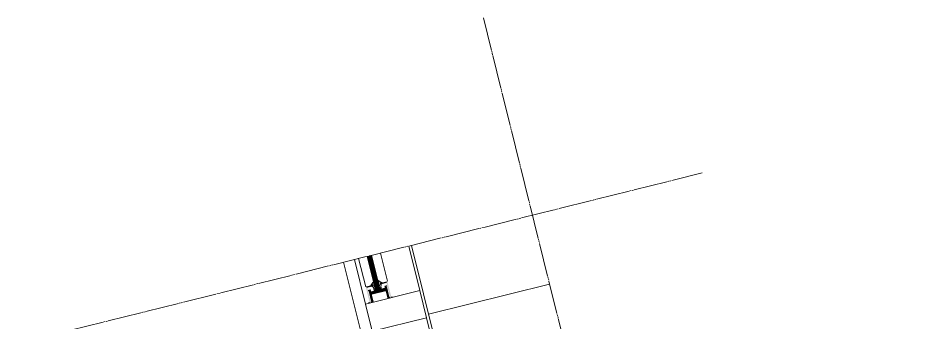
# Model space of a CAD drawing. Header units: inches. Extents: x 122939 to 389145, y 29603 to 529479.
# Drawn here: x 353749 to 355342, y 513360 to 513903 of the extents above; entities that cross this region are included whole.
import ezdxf

# ---------------------------------------------------------------- set-up
doc = ezdxf.new("R2010")
doc.units = ezdxf.units.IN
doc.header["$MEASUREMENT"] = 0
doc.linetypes.add('PHANTOM-Z', pattern=[69.2, 60, -1.4, 2.5, -1.4, 2.5, -1.4])
for name, color, linetype, lineweight in [('a-cut', 30, 'PHANTOM-Z', 18), ('A-GLAZ', 134, 'Continuous', 18), ('A-RNDR-ALUM', 1, 'Continuous', 9), ('A-RNDR-PT36', 253, 'Continuous', 20)]:
    doc.layers.add(name, color=color, linetype=linetype, lineweight=lineweight)

msp = doc.modelspace()

# ---------------------------------------------------------------- linework, layer by layer
at = {"layer": 'a-cut'}
for p, q in [((354581.3, 513903.216, 0), (355758.549, 509171.474, 0)), ((348941.222, 512125.574, 0), (354972.51, 513626.148, 0))]:
    msp.add_line(p, q, dxfattribs=at)
at = {"layer": 'A-GLAZ'}
for p, q in [((354373.712, 513477.168, -0.001), (354389.009, 513415.685, -0.002)), ((354375.007, 513477.49, -0.001), (354390.304, 513416.007, -0.002)), ((354376.302, 513477.813, -0.001), (354391.599, 513416.329, -0.002)), ((354377.597, 513478.135, -0.001), (354392.894, 513416.651, -0.002)), ((354378.892, 513478.457, -0.001), (354394.189, 513416.974, -0.002)), ((354380.187, 513478.779, -0.001), (354395.484, 513417.296, -0.002)), ((354381.483, 513479.102, -0.001), (354396.78, 513417.618, -0.002))]:
    msp.add_line(p, q, dxfattribs=at)
at = {"layer": 'A-RNDR-ALUM'}
for p, q in [((354467.493, 513416.126, -0.004), (354447.724, 513495.582, -0.003)), ((354370.472, 513391.987, -0.004), (354350.704, 513471.444, -0.003)), ((354378.022, 513413.391, -0.002), (354407.56, 513420.74, -0.002)), ((354378.022, 513413.391, -0.002), (354407.56, 513420.74, -0.002)), ((354407.805, 513422.52, -0.002), (354407.158, 513422.359, -0.002)), ((354407.805, 513422.52, -0.002), (354407.158, 513422.359, -0.002)), ((354407.158, 513422.359, -0.002), (354411.502, 513404.896, -0.001)), ((354407.158, 513422.359, -0.002), (354411.502, 513404.896, -0.001)), ((354407.805, 513422.52, -0.002), (354412.15, 513405.057, -0.001)), ((354407.805, 513422.52, -0.002), (354412.15, 513405.057, -0.001)), ((354376.971, 513414.849, -0.002), (354377.619, 513415.01, -0.002)), ((354376.971, 513414.849, -0.002), (354377.619, 513415.01, -0.002)), ((354376.971, 513414.849, -0.002), (354381.316, 513397.386, -0.001)), ((354376.971, 513414.849, -0.002), (354381.316, 513397.386, -0.001)), ((354377.619, 513415.01, -0.002), (354381.964, 513397.547, -0.001)), ((354377.619, 513415.01, -0.002), (354381.964, 513397.547, -0.001)), ((354378.304, 513412.258, -0.002), (354407.842, 513419.607, -0.002)), ((354378.304, 513412.258, -0.002), (354407.842, 513419.607, -0.002)), ((354378.586, 513411.124, -0.002), (354408.124, 513418.473, -0.002)), ((354378.586, 513411.124, -0.002), (354408.124, 513418.473, -0.002)), ((354378.868, 513409.991, -0.002), (354408.406, 513417.34, -0.002)), ((354378.868, 513409.991, -0.002), (354408.406, 513417.34, -0.002)), ((354379.054, 513415.367, -0.002), (354379.701, 513415.528, -0.002)), ((354379.054, 513415.367, -0.002), (354379.701, 513415.528, -0.002)), ((354379.15, 513408.858, -0.002), (354408.688, 513416.207, -0.002)), ((354379.15, 513408.858, -0.002), (354408.688, 513416.207, -0.002)), ((354412.15, 513405.057, -0.001), (354411.502, 513404.896, -0.001)), ((354412.15, 513405.057, -0.001), (354411.502, 513404.896, -0.001)), ((354381.316, 513397.386, -0.001), (354381.964, 513397.547, -0.001)), ((354381.316, 513397.386, -0.001), (354381.964, 513397.547, -0.001)), ((354383.398, 513397.904, -0.001), (354384.046, 513398.065, -0.001)), ((354383.398, 513397.904, -0.001), (354384.046, 513398.065, -0.001)), ((354479.565, 513367.605, -0.005), (354594.248, 512906.657, 0.006))]:
    msp.add_line(p, q, dxfattribs=at)
at = {"layer": 'A-RNDR-ALUM', "elevation": -0.002}
msp.add_lwpolyline([(354398.733, 513427.457), (354397.179, 513427.07), (354396.474, 513429.904, 0.01555259), (354397.402, 513429.601), (354400.484, 513430.368, -0.10430437), (354392.534, 513434.685), (354393.156, 513432.181, 0.01603552), (354393.986, 513431.611), (354394.287, 513430.402), (354393.8, 513429.593), (354394.484, 513426.845), (354394.97, 513427.654), (354395.544, 513425.35), (354395.057, 513424.542), (354395.741, 513421.794), (354396.227, 513422.603), (354396.542, 513421.338, -0.41421356), (354396.055, 513420.529), (354388.284, 513418.596, -0.41421356), (354387.476, 513419.082), (354387.161, 513420.347), (354387.97, 513419.861), (354387.286, 513422.608), (354386.477, 513423.095), (354385.904, 513425.398), (354386.713, 513424.912), (354386.029, 513427.659), (354385.221, 513428.146), (354384.92, 513429.356, 0.01603552), (354385.385, 513430.248), (354384.762, 513432.751, -0.10430437), (354379.761, 513425.212), (354382.844, 513425.979, 0.01555259), (354383.522, 513426.681), (354384.227, 513423.847), (354382.673, 513423.461, -0.02164637), (354385.079, 513420.423), (354385.533, 513418.599, 0.41421356), (354388.768, 513416.653), (354396.539, 513418.587, 0.41421356), (354398.485, 513421.821), (354398.031, 513423.646, -0.02164637)], format="xyb", close=True, dxfattribs=at)
msp.add_lwpolyline([(354370.472, 513391.987), (354467.493, 513416.126), (354479.565, 513367.605), (354382.544, 513343.466)], close=True, dxfattribs=at)
at = {"layer": 'A-RNDR-ALUM', "const_width": 0.928, "elevation": -0.001}
for points in [[(354417.949, 513405.241, -0.41421356), (354418.519, 513404.898)], [(354417.949, 513405.241, -0.41421356), (354418.519, 513404.898)], [(354376.248, 513394.849, 0.41421356), (354375.905, 513394.278)], [(354376.248, 513394.849, 0.41421356), (354375.905, 513394.278)]]:
    msp.add_lwpolyline(points, format="xyb", dxfattribs=at)
at = {"layer": 'A-RNDR-ALUM'}
for points in [[(354372.584, 513422.188, -0.002), (354372.294, 513423.354, -0.002), (354382.996, 513424.779, -0.002), (354382.706, 513425.945, -0.002)], [(354372.584, 513422.188, -0.002), (354372.294, 513423.354, -0.002), (354382.996, 513424.779, -0.002), (354382.706, 513425.945, -0.002)], [(354372.874, 513421.023, -0.002), (354372.584, 513422.189, -0.002), (354383.286, 513423.614, -0.002), (354382.996, 513424.78, -0.002)], [(354372.874, 513421.023, -0.002), (354372.584, 513422.189, -0.002), (354383.286, 513423.614, -0.002), (354382.996, 513424.78, -0.002)], [(354407.837, 513430.959, -0.002), (354407.547, 513432.125, -0.002), (354397.425, 513428.369, -0.002), (354397.135, 513429.535, -0.002)], [(354407.837, 513430.959, -0.002), (354407.547, 513432.125, -0.002), (354397.425, 513428.369, -0.002), (354397.135, 513429.535, -0.002)], [(354408.127, 513429.794, -0.002), (354407.837, 513430.96, -0.002), (354397.714, 513427.204, -0.002), (354397.424, 513428.369, -0.002)], [(354408.127, 513429.794, -0.002), (354407.837, 513430.96, -0.002), (354397.714, 513427.204, -0.002), (354397.424, 513428.369, -0.002)], [(354408.902, 513425.57, -0.002), (354409.353, 513423.757, -0.002), (354404.24, 513424.41, -0.002), (354406.504, 513423.048, -0.002)], [(354408.902, 513425.57, -0.002), (354409.353, 513423.757, -0.002), (354404.24, 513424.41, -0.002), (354406.504, 513423.048, -0.002)], [(354407.02, 513420.976, -0.002), (354405.206, 513420.525, -0.002), (354406.504, 513423.048, -0.002), (354404.24, 513424.41, -0.002)], [(354407.02, 513420.976, -0.002), (354405.206, 513420.525, -0.002), (354406.504, 513423.048, -0.002), (354404.24, 513424.41, -0.002)], [(354374.71, 513417.063, -0.002), (354375.161, 513415.25, -0.002), (354379.372, 513418.223, -0.002), (354378.01, 513415.959, -0.002)], [(354374.71, 513417.063, -0.002), (354375.161, 513415.25, -0.002), (354379.372, 513418.223, -0.002), (354378.01, 513415.959, -0.002)], [(354378.526, 513413.887, -0.002), (354380.339, 513414.338, -0.002), (354378.01, 513415.959, -0.002), (354379.372, 513418.223, -0.002)], [(354378.526, 513413.887, -0.002), (354380.339, 513414.338, -0.002), (354378.01, 513415.959, -0.002), (354379.372, 513418.223, -0.002)], [(354379.815, 513408.706, -0.001), (354381.628, 513409.157, -0.001), (354382.741, 513396.942, -0.001), (354385.006, 513395.58, -0.001)], [(354379.815, 513408.706, -0.001), (354381.628, 513409.157, -0.001), (354382.741, 513396.942, -0.001), (354385.006, 513395.58, -0.001)], [(354408.309, 513415.795, -0.001), (354406.495, 513415.344, -0.001), (354411.235, 513404.031, -0.001), (354409.873, 513401.767, -0.001)], [(354408.309, 513415.795, -0.001), (354406.495, 513415.344, -0.001), (354411.235, 513404.031, -0.001), (354409.873, 513401.767, -0.001)], [(354411.235, 513404.031, -0.001), (354409.873, 513401.767, -0.001), (354414.085, 513404.74, -0.001), (354414.536, 513402.927, -0.001)], [(354411.235, 513404.031, -0.001), (354409.873, 513401.767, -0.001), (354414.085, 513404.74, -0.001), (354414.536, 513402.927, -0.001)], [(354416.867, 513403.507, -0.001), (354418.066, 513404.768, -0.001), (354416.416, 513405.32, -0.001), (354417.841, 513405.675, -0.001)], [(354416.867, 513403.507, -0.001), (354418.066, 513404.768, -0.001), (354416.416, 513405.32, -0.001), (354417.841, 513405.675, -0.001)], [(354419.199, 513404.087, -0.001), (354418.973, 513404.994, -0.001), (354416.867, 513403.507, -0.001), (354418.066, 513404.768, -0.001)], [(354419.199, 513404.087, -0.001), (354418.973, 513404.994, -0.001), (354416.867, 513403.507, -0.001), (354418.066, 513404.768, -0.001)], [(354375.681, 513393.26, -0.001), (354375.455, 513394.166, -0.001), (354378.012, 513393.84, -0.001), (354376.362, 513394.392, -0.001)], [(354375.681, 513393.26, -0.001), (354375.455, 513394.166, -0.001), (354378.012, 513393.84, -0.001), (354376.362, 513394.392, -0.001)], [(354378.012, 513393.84, -0.001), (354376.362, 513394.392, -0.001), (354377.561, 513395.653, -0.001), (354376.136, 513395.299, -0.001)], [(354378.012, 513393.84, -0.001), (354376.362, 513394.392, -0.001), (354377.561, 513395.653, -0.001), (354376.136, 513395.299, -0.001)], [(354382.741, 513396.942, -0.001), (354385.006, 513395.58, -0.001), (354379.892, 513396.233, -0.001), (354380.343, 513394.42, -0.001)], [(354382.741, 513396.942, -0.001), (354385.006, 513395.58, -0.001), (354379.892, 513396.233, -0.001), (354380.343, 513394.42, -0.001)]]:
    msp.add_solid(points, dxfattribs=at)
for points in [[(354370.763, 513422.974, -0.002), (354373.675, 513421.223, -0.002), (354372.836, 513423.49, -0.002), (354373.416, 513421.158, -0.002)], [(354370.763, 513422.974, -0.002), (354373.675, 513421.223, -0.002), (354372.836, 513423.49, -0.002), (354373.416, 513421.158, -0.002)], [(354370.763, 513422.974, 0.002), (354373.675, 513421.223, 0.002), (354378.012, 513393.84, 0.002), (354380.343, 513394.42, 0.002)], [(354370.763, 513422.974, 0.002), (354373.675, 513421.223, 0.002), (354378.012, 513393.84, 0.002), (354380.343, 513394.42, 0.002)], [(354409.619, 513432.641, -0.002), (354407.868, 513429.73, -0.002), (354407.547, 513432.126, -0.002), (354408.127, 513429.794, -0.002)], [(354409.619, 513432.641, -0.002), (354407.868, 513429.73, -0.002), (354407.547, 513432.126, -0.002), (354408.127, 513429.794, -0.002)], [(354407.868, 513429.73, 0.002), (354409.619, 513432.641, 0.002), (354414.536, 513402.927, 0.002), (354416.867, 513403.507, 0.002)], [(354407.868, 513429.73, 0.002), (354409.619, 513432.641, 0.002), (354414.536, 513402.927, 0.002), (354416.867, 513403.507, 0.002)]]:
    msp.add_trace(points, dxfattribs=at)
at = {"layer": 'A-RNDR-PT36'}
for p, q in [((354452.597, 513496.795, -0.002), (355439.276, 509531.018, -0.002)), ((354358.238, 513473.318, -0.001), (354370.763, 513422.974, -0.002)), ((354409.619, 513432.641, -0.002), (354397.093, 513482.986, -0.001)), ((354331.312, 513466.619, 0), (355317.948, 509500.832, 0))]:
    msp.add_line(p, q, dxfattribs=at)
at = {"layer": 'A-RNDR-PT36', "elevation": -0.002}
msp.add_lwpolyline([(354483.231, 513373.669), (354699.654, 513427.515)], dxfattribs=at)

doc.saveas('drawing.dxf')
